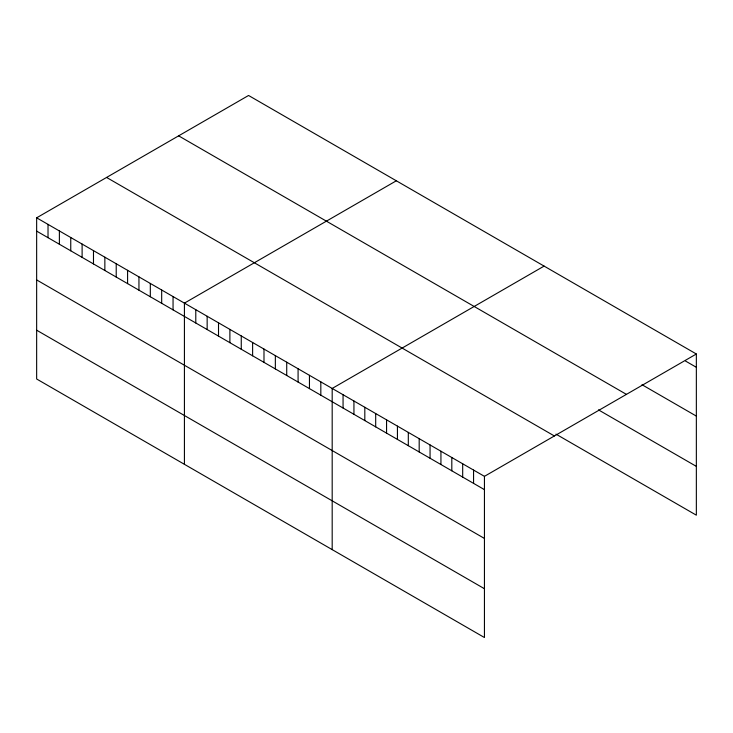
<?xml version="1.0" encoding="UTF-8"?>
<svg xmlns="http://www.w3.org/2000/svg" width="733" height="733" viewBox="0 0 733 733"><rect width="100%" height="100%" fill="white"/><g stroke="black" fill="none" stroke-linecap="round" stroke-linejoin="round"><path stroke-width="1.1" d="M36.65 217.82L484.44 476.349L484.44 637.527L36.65 378.998L36.65 217.82L248.56 95.473L696.35 354.002L696.35 515.18L555.962 434.128M396.333 180.785L184.423 303.132L184.423 464.319M544.106 266.097L332.186 388.444L332.186 549.631M484.44 476.349L696.35 354.002M685.474 361.021L696.35 367.297M641.98 384.706L696.35 416.097M178.632 135.843L626.422 394.372M598.476 409.875L696.35 466.38M106.578 177.441L554.368 435.97M36.65 231.115L484.44 489.644M36.65 279.924L484.44 538.443M36.65 330.198L484.44 588.727M473.564 470.064L473.564 483.368M462.688 463.787L462.688 477.091M451.812 457.511L451.812 470.806M440.936 451.235L440.936 464.53M430.06 444.949L430.06 458.253M419.184 438.673L419.184 451.977M408.308 432.397L408.308 445.691M397.433 426.12L397.433 439.415M386.566 419.835L386.566 433.139M375.69 413.559L375.69 426.863M364.814 407.282L364.814 420.577M353.938 401.006L353.938 414.301M343.062 394.73L343.062 408.024M320.825 381.884L320.825 395.188M309.454 375.323L309.454 388.618M298.084 368.763L298.084 382.058M286.722 362.194L286.722 375.498M275.351 355.633L275.351 368.937M263.99 349.073L263.99 362.368M252.619 342.513L252.619 355.807M241.258 335.943L241.258 349.247M229.887 329.383L229.887 342.687M218.516 322.822L218.516 336.117M207.155 316.262L207.155 329.557M195.784 309.692L195.784 322.996M173.052 296.572L173.052 309.867M161.681 290.011L161.681 303.306M150.32 283.442L150.32 296.746M138.949 276.882L138.949 290.186M127.588 270.321L127.588 283.616M116.217 263.761L116.217 277.056M104.856 257.191L104.856 270.495M93.485 250.631L93.485 263.935M82.114 244.071L82.114 257.365M70.753 237.51L70.753 250.805M59.382 230.941L59.382 244.245M48.021 224.38L48.021 237.684"/></g></svg>
